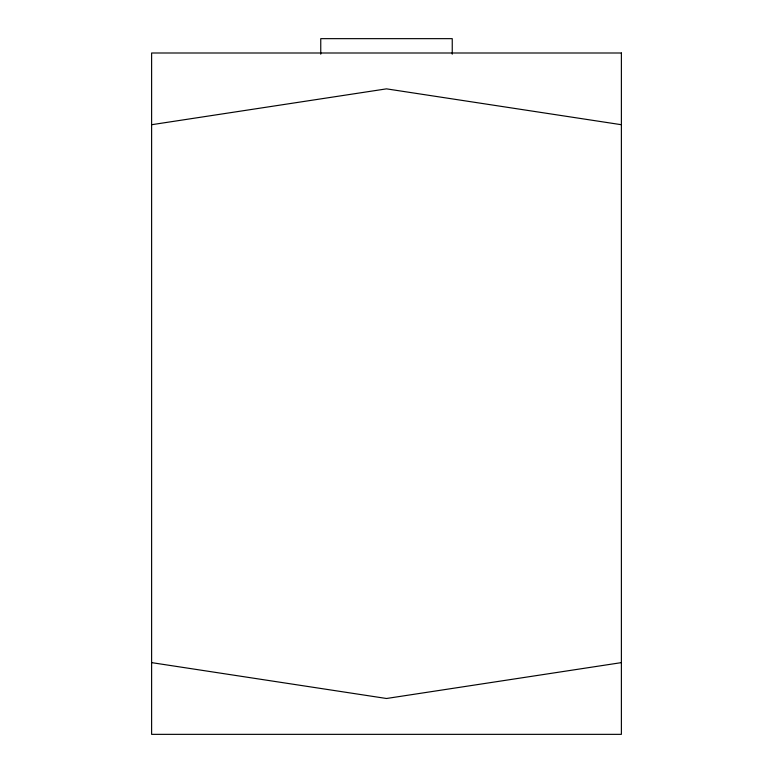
<?xml version="1.0" encoding="UTF-8"?>
<svg xmlns="http://www.w3.org/2000/svg" width="773" height="773" viewBox="0 0 773 773"><rect width="100%" height="100%" fill="white"/><g stroke="black" fill="none" stroke-linecap="round" stroke-linejoin="round"><path stroke-width="1.16" d="M151.614 124.714L386.5 88.856L621.386 124.714M621.386 662.625L386.5 698.492L151.614 662.625M452.244 54.187L452.244 38.65L320.756 38.65L320.756 54.187M621.386 52.999L151.614 52.999L151.614 734.35L621.386 734.35L621.386 52.999"/></g></svg>
